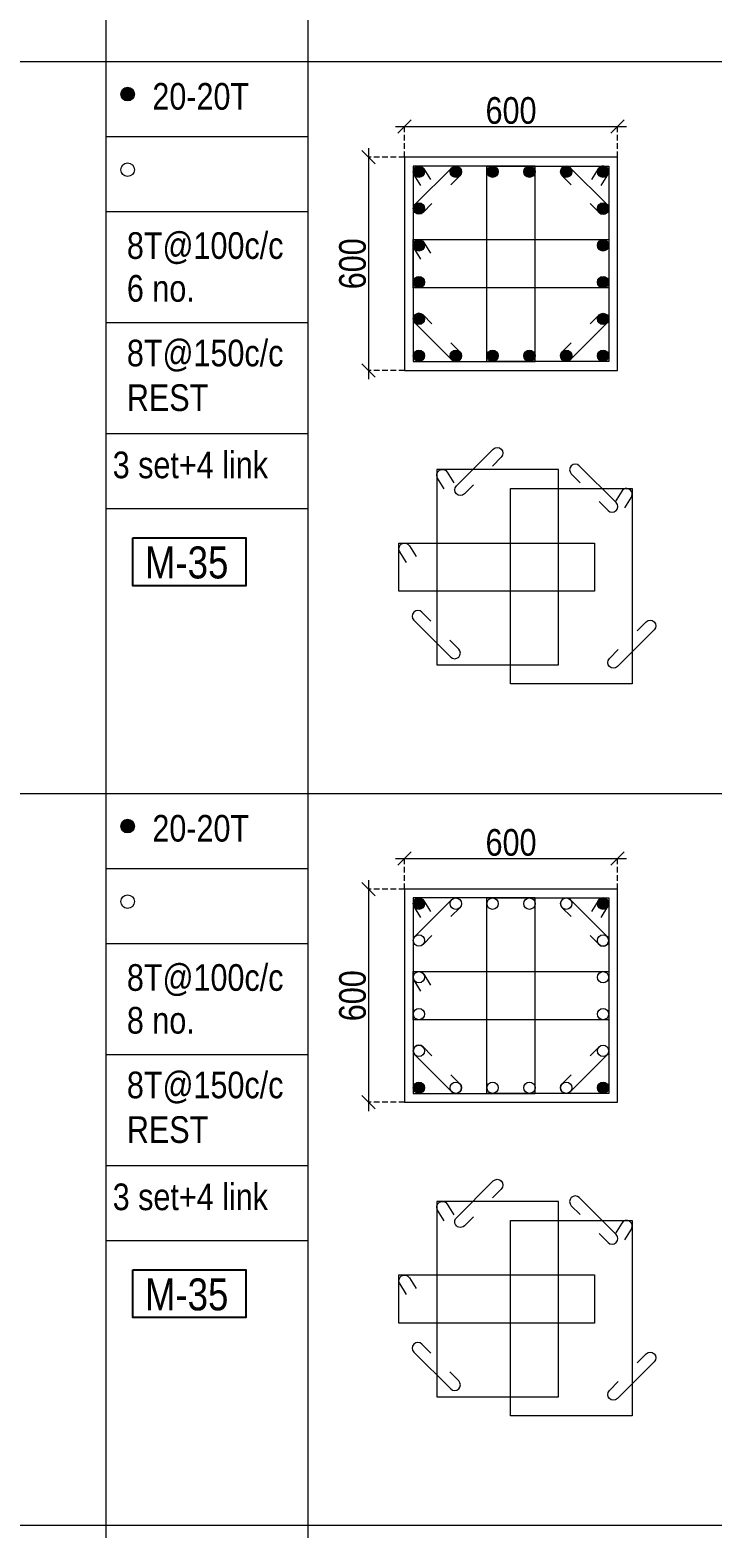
# Model space of a CAD drawing. Header units: millimetres. Extents: x 1112055 to 3390982, y -148532 to 766891.
# Drawn here: x 2197955 to 2205632, y 163087 to 179952 of the extents above; entities that cross this region are included whole.
import ezdxf
from ezdxf.enums import TextEntityAlignment as Align

# ---------------------------------------------------------------- set-up
doc = ezdxf.new("R2010")
doc.units = ezdxf.units.MM
doc.header["$PDMODE"] = 35
doc.header["$PDSIZE"] = -25
doc.linetypes.add('DASHED2', pattern=[0.375, 0.25, -0.125])
doc.linetypes.add('Hidden', pattern=[9.525, 6.35, -3.175])
for name, color, linetype, lineweight in [('B COL. SIZE DIM', 220, 'Continuous', 25), ('B COLSCH', 204, 'Continuous', 20), ('B COLUMN', 1, 'Hidden', 9), ('B STEEL', 34, 'Continuous', 15)]:
    doc.layers.add(name, color=color, linetype=linetype, lineweight=lineweight)
doc.layers.add('B TEXT', color=7, linetype='Continuous')
doc.styles.add('dim inside', font='romans.shx', dxfattribs={"width": 0.8, "height": 125})
doc.styles.add('SWINC', font='swissc.ttf')
doc.dimstyles.new('dim inside', dxfattribs={"dimtxt": 125, "dimasz": 100, "dimexe": 0, "dimexo": 0, "dimgap": 10, "dimtad": 0, "dimdec": 0, "dimzin": 0, "dimdsep": 46, "dimtxsty": 'dim inside', "dimblk": 'SMALL', "dimcen": 0.09, "dimadec": 0, "dimazin": 0, "dimtfac": 1, "dimtdec": 0, "dimtofl": 0, "dimtmove": 0, "dimatfit": 3, "dimfxl": 1, "dimtolj": 1, "dimtzin": 0, "dimarcsym": 2})

# ---------------------------------------------------------------- blocks, each defined once
blk = doc.blocks.new('_Oblique')
at = {"color": 0, "linetype": 'ByBlock', "lineweight": -2}
blk.add_line((-0.5, -0.5), (0.5, 0.5), dxfattribs=at)
blk = doc.blocks.new('*D996')
at = {"layer": 'B COL. SIZE DIM', "color": 250, "lineweight": 9, "ltscale": 250, "transparency": 16777216}
blk.add_line((2202070, 178865), (2204670, 178865), dxfattribs=at)
at = {"layer": 'B COL. SIZE DIM', "color": 250, "linetype": 'DASHED2', "lineweight": 9, "ltscale": 250, "transparency": 16777216}
for p, q in [((2202170, 178520), (2202170, 178865)), ((2204570, 178520), (2204570, 178865))]:
    blk.add_line(p, q, dxfattribs=at)
at = {"layer": 'Defpoints', "color": 0, "ltscale": 250, "transparency": 16777216}
for p in [(2204570, 178865), (2202170, 178520), (2204570, 178520)]:
    blk.add_point(p, dxfattribs=at)
at = {"layer": 'B COL. SIZE DIM', "color": 250, "lineweight": 9, "ltscale": 250, "transparency": 16777216, "xscale": 150, "yscale": 150, "zscale": 150, "rotation": 180}
blk.add_blockref('_Oblique', (2202170, 178865), dxfattribs=at)
at = {"layer": 'B COL. SIZE DIM', "color": 250, "lineweight": 9, "ltscale": 250, "transparency": 16777216, "xscale": 150, "yscale": 150, "zscale": 150}
blk.add_blockref('_Oblique', (2204570, 178865), dxfattribs=at)
at = {"layer": 'B COL. SIZE DIM', "color": 6, "ltscale": 250, "transparency": 16777216, "insert": (2203370, 179044), "char_height": 300, "attachment_point": 5, "style": 'SWINC'}
blk.add_mtext('\\A1;600', dxfattribs=at)
blk = doc.blocks.new('*D997')
at = {"layer": 'B COL. SIZE DIM', "color": 250, "lineweight": 9, "ltscale": 250, "transparency": 16777216}
blk.add_line((2201766, 178620), (2201766, 176020), dxfattribs=at)
at = {"layer": 'B COL. SIZE DIM', "color": 250, "linetype": 'DASHED2', "lineweight": 9, "ltscale": 250, "transparency": 16777216}
for p, q in [((2202170, 178520), (2201766, 178520)), ((2202170, 176120), (2201766, 176120))]:
    blk.add_line(p, q, dxfattribs=at)
at = {"layer": 'Defpoints', "color": 0, "ltscale": 250, "transparency": 16777216}
for p in [(2202170, 178520), (2201766, 176120), (2202170, 176120)]:
    blk.add_point(p, dxfattribs=at)
at = {"layer": 'B COL. SIZE DIM', "color": 250, "lineweight": 9, "ltscale": 250, "transparency": 16777216, "xscale": 150, "yscale": 150, "zscale": 150}
for p, rotation in [((2201766, 178520), 90), ((2201766, 176120), 270)]:
    blk.add_blockref('_Oblique', p, dxfattribs=dict(at, rotation=rotation))
at = {"layer": 'B COL. SIZE DIM', "color": 6, "ltscale": 250, "transparency": 16777216, "insert": (2201587, 177320), "char_height": 300, "attachment_point": 5, "rotation": 90, "style": 'SWINC'}
blk.add_mtext('\\A1;600', dxfattribs=at)
blk = doc.blocks.new('*D1002')
at = {"layer": 'B COL. SIZE DIM', "color": 250, "lineweight": 9, "ltscale": 250, "transparency": 16777216}
blk.add_line((2202070, 170625), (2204670, 170625), dxfattribs=at)
at = {"layer": 'B COL. SIZE DIM', "color": 250, "linetype": 'DASHED2', "lineweight": 9, "ltscale": 250, "transparency": 16777216}
for p, q in [((2202170, 170280), (2202170, 170625)), ((2204570, 170280), (2204570, 170625))]:
    blk.add_line(p, q, dxfattribs=at)
at = {"layer": 'Defpoints', "color": 0, "ltscale": 250, "transparency": 16777216}
for p in [(2204570, 170625), (2202170, 170280), (2204570, 170280)]:
    blk.add_point(p, dxfattribs=at)
at = {"layer": 'B COL. SIZE DIM', "color": 250, "lineweight": 9, "ltscale": 250, "transparency": 16777216, "xscale": 150, "yscale": 150, "zscale": 150, "rotation": 180}
blk.add_blockref('_Oblique', (2202170, 170625), dxfattribs=at)
at = {"layer": 'B COL. SIZE DIM', "color": 250, "lineweight": 9, "ltscale": 250, "transparency": 16777216, "xscale": 150, "yscale": 150, "zscale": 150}
blk.add_blockref('_Oblique', (2204570, 170625), dxfattribs=at)
at = {"layer": 'B COL. SIZE DIM', "color": 6, "ltscale": 250, "transparency": 16777216, "insert": (2203370, 170804), "char_height": 300, "attachment_point": 5, "style": 'SWINC'}
blk.add_mtext('\\A1;600', dxfattribs=at)
blk = doc.blocks.new('*D1003')
at = {"layer": 'B COL. SIZE DIM', "color": 250, "lineweight": 9, "ltscale": 250, "transparency": 16777216}
blk.add_line((2201766, 170380), (2201766, 167780), dxfattribs=at)
at = {"layer": 'B COL. SIZE DIM', "color": 250, "linetype": 'DASHED2', "lineweight": 9, "ltscale": 250, "transparency": 16777216}
for p, q in [((2202170, 170280), (2201766, 170280)), ((2202170, 167880), (2201766, 167880))]:
    blk.add_line(p, q, dxfattribs=at)
at = {"layer": 'Defpoints', "color": 0, "ltscale": 250, "transparency": 16777216}
for p in [(2202170, 170280), (2201766, 167880), (2202170, 167880)]:
    blk.add_point(p, dxfattribs=at)
at = {"layer": 'B COL. SIZE DIM', "color": 250, "lineweight": 9, "ltscale": 250, "transparency": 16777216, "xscale": 150, "yscale": 150, "zscale": 150}
for p, rotation in [((2201766, 170280), 90), ((2201766, 167880), 270)]:
    blk.add_blockref('_Oblique', p, dxfattribs=dict(at, rotation=rotation))
at = {"layer": 'B COL. SIZE DIM', "color": 6, "ltscale": 250, "transparency": 16777216, "insert": (2201587, 169080), "char_height": 300, "attachment_point": 5, "rotation": 90, "style": 'SWINC'}
blk.add_mtext('\\A1;600', dxfattribs=at)

msp = doc.modelspace()

# ---------------------------------------------------------------- hatches: boundary and pattern name
at = {"layer": 'B STEEL', "lineweight": 9, "ltscale": 0.5}
h = msp.add_hatch(color=34, dxfattribs=at)
edge = h.paths.add_edge_path()
edge.add_arc((2199054.6, 179229.5), 76.8, 0, 360)
h = msp.add_hatch(color=34, dxfattribs=at)
edge = h.paths.add_edge_path()
edge.add_arc((2202333.8, 178356.3), 64, 0, 360)
h = msp.add_hatch(color=34, dxfattribs=at)
edge = h.paths.add_edge_path()
edge.add_arc((2202748.2, 178356.3), 64, 180, 540, ccw=False)
at = {"layer": 'B STEEL'}
h = msp.add_hatch(color=34, dxfattribs=at)
edge = h.paths.add_edge_path()
edge.add_arc((2203162.6, 178356.3), 64, 0, 360)
h = msp.add_hatch(color=34, dxfattribs=at)
edge = h.paths.add_edge_path()
edge.add_arc((2203577, 178356.3), 64, 0, 360)
at = {"layer": 'B STEEL', "lineweight": 9, "ltscale": 0.5}
h = msp.add_hatch(color=34, dxfattribs=at)
edge = h.paths.add_edge_path()
edge.add_arc((2203991.4, 178356.3), 64, 180, 540, ccw=False)
h = msp.add_hatch(color=34, dxfattribs=at)
edge = h.paths.add_edge_path()
edge.add_arc((2204405.8, 178356.3), 64, 180, 540, ccw=False)
h = msp.add_hatch(color=34, dxfattribs=at)
edge = h.paths.add_edge_path()
edge.add_arc((2202333.8, 177941.9), 64, 0, 360)
h = msp.add_hatch(color=34, dxfattribs=at)
edge = h.paths.add_edge_path()
edge.add_arc((2204405.8, 177941.9), 64, 180, 540, ccw=False)
at = {"layer": 'B STEEL'}
h = msp.add_hatch(color=34, dxfattribs=at)
edge = h.paths.add_edge_path()
edge.add_arc((2202333.8, 177527.5), 64, 0, 360)
h = msp.add_hatch(color=34, dxfattribs=at)
edge = h.paths.add_edge_path()
edge.add_arc((2204405.8, 177527.5), 64, 0, 360)
h = msp.add_hatch(color=34, dxfattribs=at)
edge = h.paths.add_edge_path()
edge.add_arc((2202333.8, 177113.1), 64, 0, 360)
h = msp.add_hatch(color=34, dxfattribs=at)
edge = h.paths.add_edge_path()
edge.add_arc((2204405.8, 177113.1), 64, 0, 360)
at = {"layer": 'B STEEL', "lineweight": 9, "ltscale": 0.5}
h = msp.add_hatch(color=34, dxfattribs=at)
edge = h.paths.add_edge_path()
edge.add_arc((2202333.8, 176698.7), 64, 0, 360)
h = msp.add_hatch(color=34, dxfattribs=at)
edge = h.paths.add_edge_path()
edge.add_arc((2204405.8, 176698.7), 64, 180, 540, ccw=False)
h = msp.add_hatch(color=34, dxfattribs=at)
edge = h.paths.add_edge_path()
edge.add_arc((2202333.8, 176284.3), 64, 0, 360, ccw=False)
h = msp.add_hatch(color=34, dxfattribs=at)
edge = h.paths.add_edge_path()
edge.add_arc((2202748.2, 176284.3), 64, -180, 180)
at = {"layer": 'B STEEL'}
h = msp.add_hatch(color=34, dxfattribs=at)
edge = h.paths.add_edge_path()
edge.add_arc((2203162.6, 176284.3), 64, 0, 360)
h = msp.add_hatch(color=34, dxfattribs=at)
edge = h.paths.add_edge_path()
edge.add_arc((2203577, 176284.3), 64, 0, 360)
at = {"layer": 'B STEEL', "lineweight": 9, "ltscale": 0.5}
h = msp.add_hatch(color=34, dxfattribs=at)
edge = h.paths.add_edge_path()
edge.add_arc((2203991.4, 176284.3), 64, -180, 180)
h = msp.add_hatch(color=34, dxfattribs=at)
edge = h.paths.add_edge_path()
edge.add_arc((2204405.8, 176284.3), 64, -180, 180)
h = msp.add_hatch(color=34, dxfattribs=at)
edge = h.paths.add_edge_path()
edge.add_arc((2199054.6, 170989.6), 76.8, 0, 360)
h = msp.add_hatch(color=34, dxfattribs=at)
edge = h.paths.add_edge_path()
edge.add_arc((2202333.8, 170116.4), 64, 0, 360)
h = msp.add_hatch(color=34, dxfattribs=at)
edge = h.paths.add_edge_path()
edge.add_arc((2204405.8, 170116.4), 64, 180, 540, ccw=False)
h = msp.add_hatch(color=34, dxfattribs=at)
edge = h.paths.add_edge_path()
edge.add_arc((2202333.8, 168044.5), 64, 0, 360, ccw=False)
h = msp.add_hatch(color=34, dxfattribs=at)
edge = h.paths.add_edge_path()
edge.add_arc((2204405.8, 168044.5), 64, -180, 180)

# ---------------------------------------------------------------- linework, layer by layer
at = {"layer": 'B COLSCH', "color": 250, "lineweight": 0}
for p, q in [((2198808.3, 196077.4), (2198808.3, 146638.4)), ((2201082.7, 196077.4), (2201082.7, 139385.8)), ((2087919, 179597.8), (2215549.8, 179597.8)), ((2198808.3, 178752.8), (2201082.7, 178752.8)), ((2198808.3, 177907.8), (2201082.7, 177907.8)), ((2198808.3, 176658), (2201082.7, 176658)), ((2198808.3, 175408.2), (2201082.7, 175408.2)), ((2198808.3, 174563.2), (2201082.7, 174563.2)), ((2087919, 171357.9), (2215549.8, 171357.9)), ((2198808.3, 170512.9), (2201082.7, 170512.9)), ((2198808.3, 169667.9), (2201082.7, 169667.9)), ((2198808.3, 168418.2), (2201082.7, 168418.2)), ((2198808.3, 167168.4), (2201082.7, 167168.4)), ((2198808.3, 166323.4), (2201082.7, 166323.4)), ((2087919, 163118.1), (2215549.8, 163118.1))]:
    msp.add_line(p, q, dxfattribs=at)
at = {"layer": 'B COLUMN', "color": 1, "linetype": 'ByBlock', "lineweight": 20}
for points in [[(2202169.8, 176120.3), (2204569.8, 176120.3), (2204569.8, 178520.3), (2202169.8, 178520.3)], [(2202169.8, 167880.4), (2204569.8, 167880.4), (2204569.8, 170280.4), (2202169.8, 170280.4)]]:
    msp.add_lwpolyline(points, close=True, dxfattribs=at)
at = {"layer": 'B STEEL', "color": 34, "lineweight": 9, "ltscale": 0.5}
for points in [[(2202269.8, 176220.3), (2203641, 176220.3), (2203641, 178420.3), (2202269.8, 178420.3)], [(2204469.8, 176220.3), (2203098.6, 176220.3), (2203098.6, 178420.3), (2204469.8, 178420.3)], [(2202269.8, 177591.5), (2204469.8, 177591.5), (2204469.8, 177049.1), (2202269.8, 177049.1)], [(2202533.8, 172804.7), (2203905, 172804.7), (2203905, 175004.7), (2202533.8, 175004.7)], [(2204733.8, 172590.1), (2203362.6, 172590.1), (2203362.6, 174790.1), (2204733.8, 174790.1)], [(2202107.9, 174175.9), (2204307.9, 174175.9), (2204307.9, 173633.5), (2202107.9, 173633.5)], [(2202269.8, 167980.4), (2203641, 167980.4), (2203641, 170180.4), (2202269.8, 170180.4)], [(2204469.8, 167980.4), (2203098.6, 167980.4), (2203098.6, 170180.4), (2204469.8, 170180.4)], [(2202269.8, 169351.7), (2204469.8, 169351.7), (2204469.8, 168809.2), (2202269.8, 168809.2)], [(2202533.8, 164564.9), (2203905, 164564.9), (2203905, 166764.9), (2202533.8, 166764.9)], [(2204733.8, 164350.3), (2203362.6, 164350.3), (2203362.6, 166550.3), (2204733.8, 166550.3)], [(2202107.9, 165936.1), (2204307.9, 165936.1), (2204307.9, 165393.6), (2202107.9, 165393.6)]]:
    msp.add_lwpolyline(points, close=True, dxfattribs=at)
for points in [[(2202354.1, 178201.2), (2202279.3, 178322.7, -1), (2202388.3, 178389.8), (2202463.1, 178268.3)], [(2202480, 177997.5), (2202379.1, 177896.6, -1), (2202288.5, 177987.1), (2202702.9, 178401.5, -1), (2202793.5, 178311), (2202692.6, 178210.1)], [(2204259.6, 177997.5), (2204360.5, 177896.6, 1), (2204451, 177987.1), (2204036.7, 178401.5, 1), (2203946.1, 178311), (2204047, 178210.1)], [(2204385.5, 178201.2), (2204460.3, 178322.7, 1), (2204351.3, 178389.8), (2204276.5, 178268.3)], [(2202354.1, 177372.4), (2202279.3, 177493.9, -1), (2202388.3, 177561), (2202463.1, 177439.6)], [(2202480, 176643.1), (2202379.1, 176744, 1), (2202288.5, 176653.4), (2202702.9, 176239, 1), (2202793.5, 176329.6), (2202692.6, 176430.4)], [(2204259.6, 176643.1), (2204360.5, 176744, -1), (2204451, 176653.4), (2204036.7, 176239, -1), (2203946.1, 176329.6), (2204047, 176430.4)], [(2202946.9, 174830.1), (2202846, 174729.3, -1), (2202755.5, 174819.8), (2203169.9, 175234.2, -1), (2203260.4, 175143.7), (2203159.5, 175042.8)], [(2204361.5, 174642.6), (2204462.4, 174541.8, 1), (2204552.9, 174632.3), (2204138.5, 175046.7, 1), (2204048, 174956.1), (2204148.8, 174855.3)], [(2202618.1, 174785.6), (2202543.3, 174907.1, -1), (2202652.3, 174974.2), (2202727.1, 174852.8)], [(2204649.5, 174571.1), (2204724.3, 174692.5, 1), (2204615.3, 174759.7), (2204540.5, 174638.2)], [(2202192.1, 173956.9), (2202117.4, 174078.3, -1), (2202226.4, 174145.5), (2202301.2, 174024)], [(2202467.8, 173296.5), (2202366.9, 173397.4, 1), (2202276.4, 173306.8), (2202690.8, 172892.4, 1), (2202781.3, 172983), (2202680.4, 173083.8)], [(2204790.1, 173188.6), (2204890.9, 173289.4, -1), (2204981.5, 173198.9), (2204567.1, 172784.5, -1), (2204476.5, 172875), (2204577.4, 172975.9)], [(2202354.1, 169961.4), (2202279.3, 170082.9, -1), (2202388.3, 170150), (2202463.1, 170028.5)], [(2202480, 169757.6), (2202379.1, 169656.8, -1), (2202288.5, 169747.3), (2202702.9, 170161.7, -1), (2202793.5, 170071.2), (2202692.6, 169970.3)], [(2204259.6, 169757.6), (2204360.5, 169656.8, 1), (2204451, 169747.3), (2204036.7, 170161.7, 1), (2203946.1, 170071.2), (2204047, 169970.3)], [(2204385.5, 169961.4), (2204460.3, 170082.9, 1), (2204351.3, 170150), (2204276.5, 170028.5)], [(2202354.1, 169132.6), (2202279.3, 169254.1, -1), (2202388.3, 169321.2), (2202463.1, 169199.7)], [(2202480, 168403.3), (2202379.1, 168504.1, 1), (2202288.5, 168413.6), (2202702.9, 167999.2, 1), (2202793.5, 168089.7), (2202692.6, 168190.6)], [(2204259.6, 168403.3), (2204360.5, 168504.1, -1), (2204451, 168413.6), (2204036.7, 167999.2, -1), (2203946.1, 168089.7), (2204047, 168190.6)], [(2202946.9, 166590.3), (2202846, 166489.4, -1), (2202755.5, 166580), (2203169.9, 166994.4, -1), (2203260.4, 166903.8), (2203159.5, 166803)], [(2204361.5, 166402.8), (2204462.4, 166301.9, 1), (2204552.9, 166392.4), (2204138.5, 166806.8, 1), (2204048, 166716.3), (2204148.8, 166615.4)], [(2202618.1, 166545.8), (2202543.3, 166667.3, -1), (2202652.3, 166734.4), (2202727.1, 166612.9)], [(2204649.5, 166331.2), (2204724.3, 166452.7, 1), (2204615.3, 166519.8), (2204540.5, 166398.3)], [(2202192.1, 165717), (2202117.4, 165838.5, -1), (2202226.4, 165905.6), (2202301.2, 165784.1)], [(2202467.8, 165056.6), (2202366.9, 165157.5, 1), (2202276.4, 165067), (2202690.8, 164652.6, 1), (2202781.3, 164743.1), (2202680.4, 164844)], [(2204790.1, 164948.7), (2204890.9, 165049.6, -1), (2204981.5, 164959.1), (2204567.1, 164544.7, -1), (2204476.5, 164635.2), (2204577.4, 164736.1)]]:
    msp.add_lwpolyline(points, format="xyb", dxfattribs=at)
for centre, radius in [((2199054.6, 179229.5), 76.8), ((2199054.6, 178379.2), 76.8), ((2202333.8, 178356.3), 64), ((2202748.2, 178356.3), 64), ((2203162.6, 178356.3), 64), ((2203577, 178356.3), 64), ((2203991.4, 178356.3), 64), ((2204405.8, 178356.3), 64), ((2202333.8, 177941.9), 64), ((2204405.8, 177941.9), 64), ((2202333.8, 177527.5), 64), ((2204405.8, 177527.5), 64), ((2202333.8, 177113.1), 64), ((2204405.8, 177113.1), 64), ((2202333.8, 176698.7), 64), ((2204405.8, 176698.7), 64), ((2202333.8, 176284.3), 64), ((2202748.2, 176284.3), 64), ((2203162.6, 176284.3), 64), ((2203577, 176284.3), 64), ((2203991.4, 176284.3), 64), ((2204405.8, 176284.3), 64), ((2199054.6, 170989.6), 76.8), ((2199054.6, 170139.3), 76.8), ((2202333.8, 170116.4), 64), ((2202748.2, 170116.4), 64), ((2203162.6, 170116.4), 64), ((2203577, 170116.4), 64), ((2203991.4, 170116.4), 64), ((2204405.8, 170116.4), 64), ((2202333.8, 169702), 64), ((2204405.8, 169702), 64), ((2202333.8, 169287.6), 64), ((2204405.8, 169287.6), 64), ((2202333.8, 168873.2), 64), ((2204405.8, 168873.2), 64), ((2202333.8, 168458.9), 64), ((2204405.8, 168458.9), 64), ((2202333.8, 168044.5), 64), ((2202748.2, 168044.5), 64), ((2203162.6, 168044.5), 64), ((2203577, 168044.5), 64), ((2203991.4, 168044.5), 64), ((2204405.8, 168044.5), 64)]:
    msp.add_circle(centre, radius, dxfattribs=at)
at = {"layer": 'B TEXT', "color": 1}
for points in [[(2199112, 174234.2), (2200386.6, 174234.2), (2200386.6, 173696.2), (2199112, 173696.2)], [(2199112, 165994.4), (2200386.6, 165994.4), (2200386.6, 165456.4), (2199112, 165456.4)]]:
    msp.add_lwpolyline(points, close=True, dxfattribs=at)

# ---------------------------------------------------------------- texts
at = {"layer": 'B TEXT', "style": 'SWINC'}
for s, p in [('20-20T', (2199333.1, 179054.9)), ('8T@100c/c', (2199046.2, 177375.1)), ('6 no.', (2199046.2, 176893.3)), ('8T@150c/c', (2199046.2, 176165.2)), ('REST', (2199046.2, 175662.8)), ('3 set+4 link', (2198886.5, 174905.7)), ('20-20T', (2199333.1, 170815)), ('8T@100c/c', (2199046.2, 169135.2)), ('8 no.', (2199046.2, 168653.4)), ('8T@150c/c', (2199046.2, 167925.3)), ('REST', (2199046.2, 167422.9)), ('3 set+4 link', (2198886.5, 166665.9))]:
    msp.add_text(s, height=300, dxfattribs=at).set_placement(p)
at = {"layer": 'B TEXT', "color": 1, "style": 'SWINC'}
for p in [(2199249.4, 173669.7), (2199249.4, 165429.8)]:
    msp.add_text('M-35', height=360, dxfattribs=at).set_placement(p, align=Align.BOTTOM_LEFT)

# ---------------------------------------------------------------- dimensions: what is measured, and where the dimension line sits
at = {"layer": 'B COL. SIZE DIM', "color": 250, "ltscale": 250}
for base, p1, p2, picture, middle in [((2204569.8, 178865.2), (2202169.8, 178520.3), (2204569.8, 178520.3), '*D996', (2203369.8, 179044.2)), ((2204569.8, 170625.4), (2202169.8, 170280.4), (2204569.8, 170280.4), '*D1002', (2203369.8, 170804.4))]:
    dim = msp.add_linear_dim(base=base, p1=p1, p2=p2, dimstyle='dim inside', override={"dimtxt": 300, "dimasz": 150, "dimgap": 25, "dimtad": 3, "dimlfac": 0.25, "dimtxsty": 'SWINC', "dimblk1": 'Oblique', "dimblk2": 'Oblique', "dimsah": 1, "dimdle": 100, "dimclrd": 250, "dimclre": 250, "dimclrt": 6, "dimfxl": 1000, "dimlwd": 9, "dimlwe": 9}, dxfattribs=at)
    dim.commit()
    dim.dimension.update_dxf_attribs({"geometry": picture, "text_midpoint": middle})
for base, p1, p2, picture, middle in [((2201765.9, 176120.3), (2202169.8, 178520.3), (2202169.8, 176120.3), '*D997', (2201586.9, 177320.3)), ((2201765.9, 167880.4), (2202169.8, 170280.4), (2202169.8, 167880.4), '*D1003', (2201586.9, 169080.4))]:
    dim = msp.add_linear_dim(base=base, p1=p1, p2=p2, angle=90, dimstyle='dim inside', override={"dimtxt": 300, "dimasz": 150, "dimgap": 25, "dimtad": 3, "dimlfac": 0.25, "dimtxsty": 'SWINC', "dimblk1": 'Oblique', "dimblk2": 'Oblique', "dimsah": 1, "dimdle": 100, "dimclrd": 250, "dimclre": 250, "dimclrt": 6, "dimfxl": 1000, "dimlwd": 9, "dimlwe": 9}, dxfattribs=at)
    dim.commit()
    dim.dimension.update_dxf_attribs({"geometry": picture, "text_midpoint": middle})

doc.saveas('drawing.dxf')
